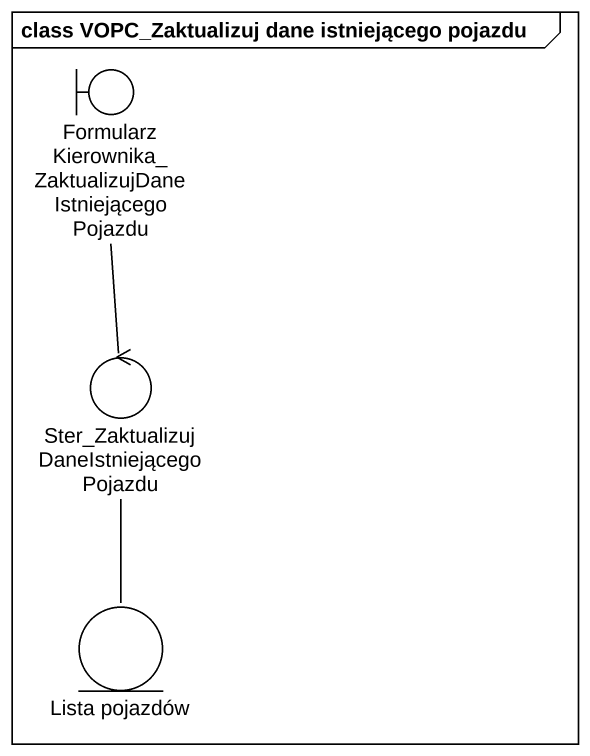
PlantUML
@startuml
mainframe class VOPC_Zaktualizuj dane istniejącego pojazdu
boundary "FormularzKierownika_ZaktualizujDaneIstniejącegoPojazdu" as FormularzKierownika
control "Ster_ZaktualizujDaneIstniejącegoPojazdu" as Ster_ZaktualizujDaneIstnieją
entity "Lista pojazdów" as Lista_pojazdów
FormularzKierownika -- Ster_ZaktualizujDaneIstnieją
Ster_ZaktualizujDaneIstnieją -- Lista_pojazdów
@enduml
